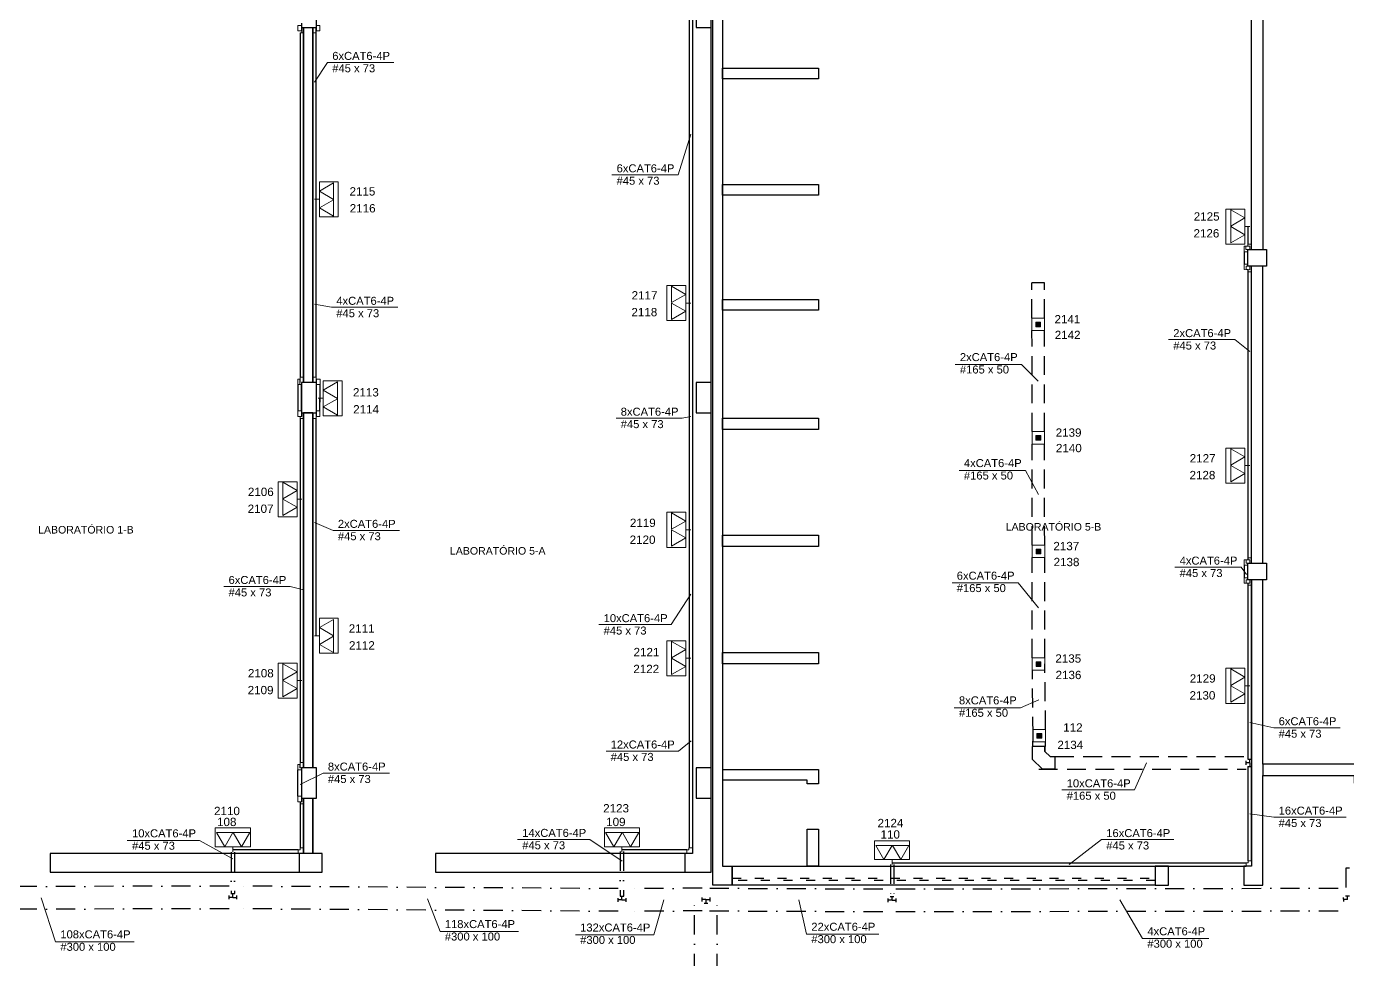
# Model space of a CAD drawing. Header units: millimetres. Extents: x 55 to 8505, y 218 to 3188.
# Drawn here: x 4171 to 5920, y 1268 to 2503 of the extents above; entities that cross this region are included whole.
import ezdxf

# ---------------------------------------------------------------- set-up
doc = ezdxf.new("R2010")
doc.units = ezdxf.units.MM
for name, pattern in [('ACAD_ISO03W100', [30, 12, -18]), ('DASHDOT', [25.4, 12.7, -6.35, 0, -6.35]), ('Dashed', [0.75, 0.5, -0.25])]:
    doc.linetypes.add(name, pattern=pattern)
doc.layers.add('ARQ', color=8, linetype='Continuous')
for name, color, linetype, lineweight in [('CE-Condutos', 6, 'Continuous', 30), ('CE-Textos fios', 7, 'Continuous', 20), ('CE-Textos pontos', 5, 'Continuous', 20), ('EL-Condutos', 4, 'Continuous', 30), ('M-Condutos', 6, 'Continuous', 30), ('M-Textos fios', 7, 'Continuous', 20), ('P-SIMBOL', 5, 'Continuous', 20)]:
    doc.layers.add(name, color=color, linetype=linetype, lineweight=lineweight)
doc.styles.add('Arial', font='Arial.ttf')

# ---------------------------------------------------------------- blocks, each defined once
blk = doc.blocks.new('A$C5A5A13F7')
at = {"layer": 'EL-Condutos', "linetype": 'Continuous'}
for p, q in [((4087.1, 1113.4), (4087.5, 1113.4)), ((4065.5, 652.6), (4065.9, 652.6)), ((4065.5, 648.1), (4065.9, 648.1)), ((4087.1, 655.4), (4087.1, 655.4)), ((4087.5, 652.6), (4087.1, 652.6)), ((4087.5, 648.1), (4087.1, 648.1)), ((4087.1, 607.9), (4087.5, 607.9)), ((4087.1, 603.4), (4087.5, 603.4))]:
    blk.add_line(p, q, dxfattribs=at)
at = {"layer": 'EL-Condutos', "color": 6, "linetype": 'Continuous'}
for points in [[(4062.8, 645.4), (4062.9, 610.7)], [(4067.5, 610.7), (4067.5, 645.4)], [(4087.5, 610.7), (4087.5, 645.4)], [(4092.1, 610.7), (4092.2, 645.4)], [(4062.9, 100.7), (4062.9, 135.4)], [(4067.5, 135.4), (4067.5, 100.7)]]:
    blk.add_lwpolyline(points, dxfattribs=at)
at = {"layer": 'P-SIMBOL'}
for points in [[(4067.5, 1113.3), (4067.5, 1118), (4067.5, 1120.7), (4062.9, 1120.7), (4062.9, 1113.3), (4067.9, 1113.3), (4067.9, 1118)], [(4087.5, 1113.3), (4087.5, 1118), (4087.5, 1120.7), (4092.1, 1120.7), (4092.1, 1113.3), (4087.1, 1113.3), (4087.1, 1118)], [(4065.9, 1110.7), (4070.5, 1110.7), (4070.5, 1118), (4067.5, 1118)], [(4067.9, 1113.3), (4067.9, 1110.7)], [(4087.1, 1110.7), (4082.5, 1110.7), (4082.5, 1118), (4087.5, 1118)], [(4087.1, 1113.3), (4087.1, 1110.7)], [(4067.5, 645.4), (4062.8, 645.4), (4062.8, 652.7), (4065.9, 652.7)], [(4065.9, 648), (4065.5, 648), (4065.5, 652.7)], [(4065.5, 648), (4065.5, 645.4)], [(4065.9, 648), (4065.9, 652.7), (4065.9, 655.4), (4070.5, 655.4), (4070.5, 648)], [(4087.1, 648), (4087.1, 652.7), (4087.1, 655.4), (4082.5, 655.4), (4082.5, 648), (4087.5, 648), (4087.5, 652.7)], [(4087.5, 645.4), (4092.2, 645.4), (4092.2, 652.7), (4087.1, 652.7)], [(4067.5, 603.3), (4067.5, 608), (4067.5, 610.7), (4062.9, 610.7), (4062.9, 603.3), (4067.9, 603.3), (4067.9, 608)], [(4065.9, 600.7), (4070.5, 600.7), (4070.5, 608), (4067.5, 608)], [(4065.9, 603.3), (4065.9, 600.7)], [(4087.1, 600.7), (4082.5, 600.7), (4082.5, 608), (4087.5, 608)], [(4087.5, 603.3), (4087.5, 608), (4087.5, 610.7), (4092.1, 610.7), (4092.1, 603.3), (4087.1, 603.3), (4087.1, 608)], [(4087.1, 603.3), (4087.1, 600.7)], [(4067.5, 135.4), (4062.8, 135.4), (4062.8, 142.7), (4065.9, 142.7)], [(4065.9, 138), (4065.9, 142.7), (4065.9, 145.4), (4070.5, 145.4), (4070.5, 138), (4065.5, 138), (4065.5, 142.7)], [(4067.5, 138), (4067.5, 135.4)], [(4067.5, 93.3), (4067.5, 98), (4067.5, 100.7), (4062.9, 100.7), (4062.9, 93.3), (4067.9, 93.3), (4067.9, 98)], [(4065.9, 90.7), (4070.5, 90.7), (4070.5, 98), (4067.5, 98)], [(4065.9, 93.3), (4065.9, 90.7)]]:
    blk.add_lwpolyline(points, dxfattribs=at)

msp = doc.modelspace()

# ---------------------------------------------------------------- hatches: boundary and pattern name
at = {"layer": 'P-SIMBOL', "linetype": 'Continuous'}
for points in [[(5507.055, 2105.808), (5507.055, 2111.908), (5513.455, 2111.908), (5513.455, 2105.808)], [(5507.205, 1955.668), (5507.205, 1961.768), (5513.605, 1961.768), (5513.605, 1955.668)], [(5507.355, 1805.428), (5507.355, 1811.528), (5513.755, 1811.528), (5513.755, 1805.428)], [(5507.505, 1656.328), (5507.505, 1662.428), (5513.905, 1662.428), (5513.905, 1656.328)], [(5508.605, 1561.498), (5508.605, 1567.598), (5515.005, 1567.598), (5515.005, 1561.498)]]:
    msp.add_hatch(color=256, dxfattribs=at).paths.add_polyline_path(points)

# ---------------------------------------------------------------- linework, layer by layer
at = {"layer": 'ARQ', "color": 8, "linetype": 'Continuous'}
for p, q in [((5077.555, 1383.828), (5077.555, 2616.828)), ((5052.555, 2591.828), (5052.555, 1408.828)), ((4538.055, 1481.828), (4538.055, 1408.828)), ((4550.055, 1408.828), (4550.055, 1481.828)), ((4562.555, 1408.828), (4202.555, 1408.828)), ((4202.555, 1408.828), (4202.555, 1383.828)), ((4562.555, 1383.828), (4562.555, 1408.828)), ((5052.555, 1408.828), (4712.555, 1408.828)), ((4712.555, 1408.828), (4712.555, 1383.828)), ((4202.555, 1383.828), (4562.555, 1383.828)), ((4712.555, 1383.828), (5077.555, 1383.828))]:
    msp.add_line(p, q, dxfattribs=at)
for points in [[(5105.055, 1366.828), (5079.555, 1366.828), (5079.555, 2616.828), (5092.555, 2616.828), (5092.555, 2587.828), (5092.555, 2587.828), (5092.555, 1391.828), (5105.055, 1391.828)], [(4550.055, 2031.828), (4538.055, 2031.828), (4538.055, 2501.828), (4550.055, 2501.828)], [(5092.555, 2447.828), (5219.555, 2447.828), (5219.555, 2433.828), (5092.555, 2433.828)], [(5092.555, 2293.828), (5219.555, 2293.828), (5219.555, 2279.828), (5092.555, 2279.828)], [(5787.555, 2207.828), (5812.555, 2207.828), (5812.555, 2185.828), (5787.555, 2185.828)], [(5092.555, 2141.828), (5219.555, 2141.828), (5219.555, 2127.828), (5092.555, 2127.828)], [(5092.555, 1984.828), (5219.555, 1984.828), (5219.555, 1969.828), (5092.555, 1969.828)], [(5092.555, 1829.828), (5219.555, 1829.828), (5219.555, 1814.828), (5092.555, 1814.828)], [(5787.555, 1792.828), (5812.555, 1792.828), (5812.555, 1770.828), (5787.555, 1770.828)], [(5092.555, 1674.828), (5219.555, 1674.828), (5219.555, 1659.828), (5092.555, 1659.828)], [(5204.555, 1440.828), (5219.555, 1440.828), (5219.555, 1391.828), (5204.555, 1391.828)], [(5682.555, 1391.828), (5665.055, 1391.828), (5665.055, 1366.828), (5682.555, 1366.828)]]:
    msp.add_lwpolyline(points, close=True, dxfattribs=at)
for points in [[(5792.555, 2616.828), (6518.555, 2616.828), (6518.555, 2587.828), (6503.555, 2587.828), (6503.555, 2587.828), (5807.555, 2587.828), (5807.555, 2207.828)], [(5792.555, 2207.828), (5792.555, 2587.828)], [(4535.055, 2501.828), (4555.055, 2501.828), (4555.055, 2541.828), (4535.055, 2541.828), (4535.055, 2540.706)], [(5057.555, 2501.828), (5077.555, 2501.828), (5077.555, 2541.828), (5057.555, 2541.828), (5057.555, 2501.828)], [(4535.055, 2507.454), (4535.055, 2501.828)], [(5792.555, 1792.828), (5792.555, 2185.828)], [(5807.555, 1792.828), (5807.555, 2185.828)], [(4535.055, 1991.828), (4555.055, 1991.828), (4555.055, 2031.828), (4535.055, 2031.828), (4535.055, 1991.828)], [(5057.555, 1991.828), (5077.555, 1991.828), (5077.555, 2031.828), (5057.555, 2031.828), (5057.555, 1991.828)], [(4550.055, 1521.828), (4550.055, 1991.828), (4538.055, 1991.828), (4538.055, 1521.828)], [(4535.055, 1481.828), (4555.055, 1481.828), (4555.055, 1521.828), (4535.055, 1521.828), (4535.055, 1481.828)], [(5057.555, 1481.828), (5077.555, 1481.828), (5077.555, 1521.828), (5057.555, 1521.828), (5057.555, 1481.828)], [(5092.555, 1519.828), (5219.555, 1519.828), (5219.555, 1500.828), (5204.555, 1500.828), (5204.555, 1505.828), (5092.555, 1505.828)]]:
    msp.add_lwpolyline(points, dxfattribs=at)
at = {"layer": 'ARQ', "color": 8}
for points in [[(4538.055, 2501.828), (4550.055, 2501.828), (4550.055, 2031.828), (4538.055, 2031.828)], [(5665.055, 1366.828), (5105.055, 1366.828), (5105.055, 1391.828), (5665.055, 1391.828)]]:
    msp.add_lwpolyline(points, close=True, dxfattribs=at)
for points in [[(4538.055, 1521.828), (4538.055, 1991.828), (4550.055, 1991.828), (4550.055, 1521.828)], [(5792.555, 1770.828), (5792.555, 1391.828), (5782.555, 1391.828), (5782.555, 1366.828), (5807.555, 1366.828), (5807.555, 1511.828), (5928.555, 1511.828), (5928.555, 1501.828), (5943.555, 1501.828), (5943.555, 1526.828), (5807.555, 1526.828), (5807.555, 1770.828)], [(5807.555, 1526.828), (5807.555, 1511.828)], [(4538.055, 1408.801), (4538.055, 1481.828)], [(4550.055, 1481.828), (4550.055, 1408.828)], [(4532.555, 1383.828), (4532.555, 1408.828)], [(5042.555, 1408.828), (5042.555, 1383.828)], [(5105.055, 1391.828), (5665.055, 1391.828)], [(5665.055, 1366.828), (5105.055, 1366.828)]]:
    msp.add_lwpolyline(points, dxfattribs=at)
at = {"layer": 'ARQ', "color": 8, "linetype": 'ACAD_ISO03W100'}
msp.add_lwpolyline([(5665.055, 1372.828), (5105.055, 1372.828), (5105.055, 1375.828), (5665.055, 1375.828)], close=True, dxfattribs=at)
at = {"layer": 'CE-Condutos', "linetype": 'Continuous'}
for p, q in [((5048.055, 2584.593), (5048.055, 2137.008)), ((5052.555, 2584.558), (5052.555, 2137.008)), ((4538.055, 2501.828), (4538.055, 2031.828)), ((4550.055, 2274.478), (4550.055, 2501.828)), ((4554.555, 2274.478), (4554.555, 2501.828)), ((4533.555, 2494.493), (4533.555, 2039.218)), ((4550.055, 2031.828), (4550.055, 2274.478)), ((4554.555, 2039.218), (4554.555, 2274.478)), ((5788.073, 2215.094), (5788.055, 2238.283)), ((5788.055, 2226.652), (5788.055, 2226.719)), ((5788.055, 2222.003), (5788.055, 2222.151)), ((5792.555, 2207.828), (5792.555, 2238.034)), ((5788.055, 2185.828), (5788.055, 2185.9)), ((5792.555, 2185.828), (5792.555, 2185.879)), ((5788.055, 1922.028), (5788.055, 2181.254)), ((5792.555, 1922.028), (5792.555, 2178.559)), ((5048.055, 2137.008), (5048.055, 1837.008)), ((5052.555, 2137.008), (5052.555, 1837.008)), ((4559.707, 2006.034), (4559.707, 2011.074)), ((4533.555, 1984.493), (4533.555, 1877.508)), ((4538.055, 1991.828), (4538.055, 1877.508)), ((4550.055, 1696.868), (4550.055, 1991.828)), ((4554.555, 1696.868), (4554.555, 1984.493)), ((5788.055, 1797.423), (5788.055, 1922.028)), ((5792.555, 1800.098), (5792.555, 1922.028)), ((4533.555, 1877.508), (4533.555, 1637.508)), ((4538.055, 1877.508), (4538.055, 1637.508)), ((5048.055, 1837.008), (5048.055, 1667.008)), ((5052.555, 1837.008), (5052.555, 1667.008)), ((5788.055, 1792.709), (5788.055, 1792.828)), ((5792.555, 1792.78), (5792.555, 1792.828)), ((5788.055, 1630.538), (5788.055, 1766.255)), ((5792.555, 1630.538), (5792.555, 1770.942)), ((5048.055, 1667.008), (5048.055, 1416.064)), ((5052.555, 1667.008), (5052.555, 1416.098)), ((4533.555, 1637.508), (4533.555, 1529.218)), ((4538.055, 1637.508), (4538.055, 1521.828)), ((5788.055, 1533.632), (5788.055, 1630.538)), ((5792.555, 1533.632), (5792.555, 1630.538)), ((5785.305, 1526.132), (5785.305, 1531.132)), ((5790.305, 1528.632), (5785.305, 1528.632)), ((5787.805, 1533.632), (5792.805, 1533.632)), ((5787.805, 1523.632), (5792.805, 1523.632)), ((5788.055, 1399.078), (5788.055, 1523.632)), ((5790.305, 1528.632), (5790.305, 1533.632)), ((5790.305, 1528.632), (5790.305, 1523.632)), ((5792.555, 1399.078), (5792.555, 1523.632)), ((4533.555, 1477.108), (4533.555, 1416.064)), ((4538.055, 1481.828), (4538.055, 1416.098)), ((4530.819, 1413.328), (4444.295, 1413.328)), ((4530.786, 1408.843), (4444.295, 1408.828)), ((5045.32, 1413.328), (4959.295, 1413.328)), ((5045.285, 1408.828), (4959.295, 1408.828)), ((5316.795, 1396.328), (5785.305, 1396.328)), ((5316.795, 1391.828), (5785.305, 1391.828))]:
    msp.add_line(p, q, dxfattribs=at)
at = {"layer": 'CE-Condutos'}
for p, q in [((5501.955, 2155.583), (5501.955, 2163.783)), ((5518.455, 2163.783), (5501.955, 2163.783)), ((5518.455, 2155.583), (5518.455, 2163.783)), ((5502.755, 1533.173), (5502.755, 1550.143)), ((5519.155, 1550.143), (5502.755, 1550.143)), ((5519.105, 1543.673), (5519.155, 1550.143)), ((5519.105, 1543.673), (5525.905, 1536.885)), ((5502.755, 1533.173), (5515.405, 1520.516)), ((5525.905, 1536.885), (5532.355, 1536.921)), ((5532.355, 1536.921), (5532.355, 1520.516)), ((5515.405, 1520.516), (5532.355, 1520.516))]:
    msp.add_line(p, q, dxfattribs=at)
at = {"layer": 'CE-Condutos', "linetype": 'Dashed', "ltscale": 50}
for p, q in [((5532.355, 1536.864), (5785.305, 1536.882)), ((5510.855, 1520.362), (5785.305, 1520.382))]:
    msp.add_line(p, q, dxfattribs=at)
at = {"layer": 'CE-Textos fios'}
for p, q in [((4552.305, 2429.528), (4569.64, 2455.543)), ((4569.64, 2455.543), (4657.295, 2455.543)), ((4569.64, 2455.543), (4657.295, 2455.543)), ((5050.305, 2360.793), (5033.66, 2306.738)), ((5033.66, 2306.738), (4946.005, 2306.738)), ((5033.66, 2306.738), (4946.005, 2306.738)), ((4552.305, 2135.673), (4575.04, 2131.438)), ((4575.04, 2131.438), (4662.695, 2131.438)), ((4575.04, 2131.438), (4662.695, 2131.438)), ((5770.405, 2088.678), (5682.755, 2088.678)), ((5770.405, 2088.678), (5682.755, 2088.678)), ((5790.305, 2073.008), (5770.405, 2088.678)), ((5039.115, 1984.678), (4951.46, 1984.678)), ((5039.115, 1984.678), (4951.46, 1984.678)), ((5050.305, 1987.008), (5039.115, 1984.678)), ((4552.305, 1846.868), (4577.11, 1836.31)), ((4577.11, 1836.31), (4664.77, 1836.31)), ((4577.11, 1836.31), (4664.77, 1836.31)), ((5778.817, 1787.611), (5691.167, 1787.611)), ((5778.817, 1787.611), (5691.167, 1787.611)), ((5785.717, 1777.811), (5778.817, 1787.611)), ((4520.04, 1761.973), (4432.385, 1761.973)), ((4520.04, 1761.973), (4432.385, 1761.973)), ((4537.805, 1757.508), (4520.04, 1761.973)), ((5050.305, 1752.008), (5024.625, 1711.502)), ((5024.625, 1711.502), (4928.87, 1711.502)), ((5024.625, 1711.502), (4928.87, 1711.502)), ((5790.305, 1582.085), (5822.205, 1575.024)), ((5822.205, 1575.024), (5909.855, 1575.024)), ((5822.205, 1575.024), (5909.855, 1575.024)), ((5051.05, 1557.845), (5033.97, 1544.3)), ((5033.97, 1544.3), (4938.215, 1544.3)), ((5033.97, 1544.3), (4938.215, 1544.3)), ((5653.455, 1528.622), (5637.455, 1492.898)), ((4533.319, 1500.116), (4563.85, 1515.067)), ((4563.85, 1515.067), (4651.505, 1515.067)), ((4563.85, 1515.067), (4651.505, 1515.067)), ((5637.455, 1492.898), (5541.705, 1492.898)), ((5637.455, 1492.898), (5541.705, 1492.898)), ((5790.305, 1461.355), (5822.205, 1456.794)), ((5822.205, 1456.794), (5917.955, 1456.794)), ((5822.205, 1456.794), (5917.955, 1456.794)), ((4916.89, 1427.342), (4821.135, 1427.342)), ((4916.89, 1427.342), (4821.135, 1427.342)), ((4959.565, 1398.311), (4916.89, 1427.342)), ((5551.055, 1394.078), (5594.055, 1427.048)), ((5594.055, 1427.048), (5689.805, 1427.048)), ((5594.055, 1427.048), (5689.805, 1427.048))]:
    msp.add_line(p, q, dxfattribs=at)
at = {"layer": 'CE-Textos pontos'}
for p, q in [((4530.82, 1413.447), (4530.785, 1408.745)), ((4538.105, 1408.709), (4530.785, 1408.745)), ((4533.505, 1413.447), (4530.82, 1413.447)), ((4533.505, 1416.063), (4538.14, 1416.099)), ((4533.505, 1413.447), (4533.505, 1416.063)), ((4538.105, 1408.709), (4538.14, 1416.099)), ((5045.32, 1413.447), (5045.285, 1408.745)), ((5052.605, 1408.709), (5045.285, 1408.745)), ((5048.005, 1413.447), (5045.32, 1413.447)), ((5048.005, 1416.063), (5052.64, 1416.099)), ((5048.005, 1413.447), (5048.005, 1416.063)), ((5052.605, 1408.709), (5052.64, 1416.099)), ((5787.99, 1399.063), (5792.625, 1399.099)), ((5787.99, 1396.447), (5787.99, 1399.063)), ((5792.59, 1391.709), (5792.625, 1399.099)), ((5785.305, 1396.447), (5785.27, 1391.745)), ((5792.59, 1391.709), (5785.27, 1391.745)), ((5787.99, 1396.447), (5785.305, 1396.447))]:
    msp.add_line(p, q, dxfattribs=at)
at = {"layer": 'EL-Condutos', "color": 6, "linetype": 'Continuous'}
for p, q in [((5783.055, 2188.598), (5783.055, 2205.058)), ((5787.555, 2188.563), (5787.555, 2205.093)), ((5783.055, 1773.598), (5783.055, 1790.059)), ((5787.555, 1773.564), (5787.555, 1790.093))]:
    msp.add_line(p, q, dxfattribs=at)
at = {"layer": 'M-Condutos', "linetype": 'Dashed', "ltscale": 50}
for p, q in [((5501.955, 2117.108), (5501.955, 2155.573)), ((5518.455, 2117.108), (5518.455, 2155.588)), ((5502.105, 1966.968), (5502.005, 2100.608)), ((5518.605, 1966.968), (5518.505, 2100.608)), ((5502.305, 1816.728), (5502.155, 1950.468)), ((5518.805, 1816.728), (5518.655, 1950.468)), ((5502.455, 1667.628), (5502.305, 1800.228)), ((5518.955, 1667.628), (5518.805, 1800.228)), ((5503.555, 1564.481), (5502.555, 1651.128)), ((5519.955, 1572.798), (5518.955, 1659.443)), ((5503.155, 1550.143), (5503.555, 1564.664)), ((5519.455, 1543.303), (5519.805, 1556.298))]:
    msp.add_line(p, q, dxfattribs=at)
at = {"layer": 'M-Condutos', "linetype": 'DASHDOT', "ltscale": 2}
for p, q in [((4442.045, 1410.307), (4442.045, 1355.573)), ((4446.545, 1410.307), (4446.545, 1355.573)), ((4957.045, 1411.231), (4957.045, 1352.167)), ((4961.545, 1411.231), (4961.545, 1352.167)), ((5314.545, 1394.078), (5314.545, 1351.773)), ((5319.045, 1394.078), (5319.045, 1351.773)), ((5917.555, 1389.093), (5917.305, 1352.777)), ((4439.265, 1365.563), (3941.765, 1364.609)), ((4954.395, 1362.2), (4449.395, 1365.539)), ((5065.385, 1362.736), (4964.215, 1362.194)), ((5075.525, 1362.742), (5311.855, 1361.793)), ((5321.77, 1361.782), (5914.505, 1362.754)), ((4439.325, 1335.563), (3941.825, 1334.609)), ((4954.195, 1332.201), (4449.195, 1335.54)), ((5065.545, 1332.736), (4964.375, 1332.194)), ((5055.465, 1148.777), (5055.465, 1342.763)), ((5075.405, 1332.743), (5311.735, 1331.794)), ((5085.465, 1148.777), (5085.465, 1342.763)), ((5321.82, 1331.782), (5914.555, 1332.754))]:
    msp.add_line(p, q, dxfattribs=at)
at = {"layer": 'M-Condutos', "linetype": 'Continuous'}
for p, q in [((5922.305, 1389.062), (5917.305, 1389.095)), ((4439.3, 1348.063), (4439.29, 1353.063)), ((4444.295, 1350.573), (4439.295, 1350.563)), ((4441.795, 1355.573), (4446.795, 1355.573)), ((4444.295, 1350.573), (4444.295, 1355.573)), ((4444.295, 1350.573), (4449.295, 1350.54)), ((4449.31, 1353.04), (4449.28, 1348.04)), ((4954.28, 1344.7), (4954.31, 1349.7)), ((4959.295, 1347.167), (4954.295, 1347.2)), ((4956.795, 1352.167), (4961.795, 1352.167)), ((4959.295, 1347.167), (4959.295, 1352.167)), ((4959.295, 1347.167), (4964.295, 1347.194)), ((4964.28, 1349.694), (4964.31, 1344.694)), ((5065.48, 1345.236), (5065.45, 1350.236)), ((5070.465, 1347.763), (5065.465, 1347.736)), ((5070.465, 1347.763), (5070.465, 1342.763)), ((5070.465, 1347.763), (5075.465, 1347.743)), ((5075.475, 1350.243), (5075.455, 1345.243)), ((5311.785, 1344.293), (5311.805, 1349.293)), ((5316.795, 1346.773), (5311.795, 1346.793)), ((5314.295, 1351.773), (5319.295, 1351.773)), ((5316.795, 1346.773), (5316.795, 1351.773)), ((5316.795, 1346.773), (5321.795, 1346.782)), ((5321.79, 1349.282), (5321.8, 1344.282)), ((5914.555, 1345.254), (5914.505, 1350.254)), ((5919.555, 1347.763), (5914.555, 1347.754)), ((5917.055, 1352.779), (5922.055, 1352.746)), ((5919.555, 1347.763), (5919.555, 1352.762)), ((5067.965, 1342.763), (5072.965, 1342.763))]:
    msp.add_line(p, q, dxfattribs=at)
at = {"layer": 'M-Textos fios'}
for p, q in [((5488.005, 2055.908), (5400.365, 2055.908)), ((5488.005, 2055.908), (5400.365, 2055.908)), ((5510.305, 2033.788), (5488.005, 2055.908)), ((5493.305, 1915.618), (5405.655, 1915.618)), ((5493.305, 1915.618), (5405.655, 1915.618)), ((5510.455, 1883.598), (5493.305, 1915.618)), ((5483.855, 1766.635), (5396.2, 1766.635)), ((5483.855, 1766.635), (5396.2, 1766.635)), ((5510.605, 1733.928), (5483.855, 1766.635)), ((5511.255, 1611.963), (5486.755, 1601.647)), ((5486.755, 1601.647), (5399.11, 1601.647)), ((5486.755, 1601.647), (5399.11, 1601.647)), ((4400.391, 1425.676), (4304.636, 1425.676)), ((4400.391, 1425.676), (4304.636, 1425.676)), ((4444.295, 1401.404), (4400.391, 1425.676)), ((4190.545, 1350.086), (4209.825, 1291.973)), ((4701.795, 1348.87), (4718.65, 1305.568)), ((5014.88, 1347.465), (5001.63, 1301.051)), ((5193.63, 1347.268), (5203.725, 1302.042)), ((5618.155, 1347.268), (5648.455, 1296.033)), ((4718.65, 1305.568), (4822.505, 1305.568)), ((4718.65, 1305.568), (4822.505, 1305.568)), ((5001.63, 1301.051), (4897.775, 1301.051)), ((5001.63, 1301.051), (4897.775, 1301.051)), ((5203.725, 1302.042), (5299.485, 1302.042)), ((5203.725, 1302.042), (5299.485, 1302.042)), ((5648.455, 1296.033), (5736.155, 1296.033)), ((5648.455, 1296.033), (5736.155, 1296.033)), ((4209.825, 1291.973), (4313.68, 1291.973)), ((4209.825, 1291.973), (4313.68, 1291.973))]:
    msp.add_line(p, q, dxfattribs=at)
at = {"layer": 'P-SIMBOL', "color": 1}
for p, q in [((4558.855, 2285.178), (4558.855, 2297.678)), ((4571.355, 2297.678), (4558.855, 2297.678)), ((4558.855, 2285.178), (4577.605, 2296.028)), ((4571.355, 2297.678), (4583.855, 2297.678)), ((4577.605, 2296.028), (4577.605, 2274.328)), ((4583.855, 2285.178), (4583.855, 2297.678)), ((4558.855, 2274.478), (4552.305, 2274.478)), ((4558.855, 2285.178), (4558.855, 2251.278)), ((4577.605, 2274.328), (4558.855, 2285.178)), ((4558.855, 2262.978), (4577.605, 2273.828)), ((4577.605, 2273.828), (4577.605, 2252.128)), ((4583.855, 2285.178), (4583.855, 2251.278)), ((4577.605, 2252.128), (4558.855, 2262.978)), ((5758.755, 2227.583), (5758.755, 2261.483)), ((5771.255, 2261.483), (5758.755, 2261.483)), ((5765.005, 2260.633), (5783.755, 2249.783)), ((5765.005, 2238.933), (5765.005, 2260.633)), ((5771.255, 2261.483), (5783.755, 2261.483)), ((5783.755, 2227.583), (5783.755, 2261.483)), ((4571.355, 2251.278), (4558.855, 2251.278)), ((4571.355, 2251.278), (4583.855, 2251.278)), ((5783.755, 2249.783), (5765.005, 2238.933)), ((5765.005, 2238.433), (5783.755, 2227.583)), ((5765.005, 2216.733), (5765.005, 2238.433)), ((5783.755, 2238.283), (5790.305, 2238.283)), ((5758.755, 2227.583), (5758.755, 2215.083)), ((5783.755, 2227.583), (5765.005, 2216.733)), ((5783.755, 2227.583), (5783.755, 2215.083)), ((5771.255, 2215.083), (5758.755, 2215.083)), ((5771.255, 2215.083), (5783.755, 2215.083)), ((5018.755, 2126.308), (5018.755, 2160.208)), ((5031.255, 2160.208), (5018.755, 2160.208)), ((5025.005, 2159.358), (5043.755, 2148.508)), ((5025.005, 2137.658), (5025.005, 2159.358)), ((5031.255, 2160.208), (5043.755, 2160.208)), ((5043.755, 2126.308), (5043.755, 2160.208)), ((5043.755, 2148.508), (5025.005, 2137.658)), ((5025.005, 2137.158), (5043.755, 2126.308)), ((5025.005, 2115.458), (5025.005, 2137.158)), ((5043.755, 2137.008), (5050.305, 2137.008)), ((5018.755, 2126.308), (5018.755, 2113.808)), ((5043.755, 2126.308), (5025.005, 2115.458)), ((5043.755, 2126.308), (5043.755, 2113.808)), ((5031.255, 2113.808), (5018.755, 2113.808)), ((5031.255, 2113.808), (5043.755, 2113.808)), ((4564.007, 2021.774), (4564.007, 2034.274)), ((4576.507, 2034.274), (4564.007, 2034.274)), ((4564.007, 2021.774), (4582.757, 2032.624)), ((4576.507, 2034.274), (4589.007, 2034.274)), ((4582.757, 2032.624), (4582.757, 2010.924)), ((4589.007, 2021.774), (4589.007, 2034.274)), ((4564.007, 2011.074), (4557.457, 2011.074)), ((4564.007, 2021.774), (4564.007, 1987.874)), ((4582.757, 2010.924), (4564.007, 2021.774)), ((4589.007, 2021.774), (4589.007, 1987.874)), ((4564.007, 1999.574), (4582.757, 2010.424)), ((4582.757, 1988.724), (4564.007, 1999.574)), ((4582.757, 2010.424), (4582.757, 1988.724)), ((4576.507, 1987.874), (4564.007, 1987.874)), ((4576.507, 1987.874), (4589.007, 1987.874)), ((5758.755, 1911.328), (5758.755, 1945.228)), ((5771.255, 1945.228), (5758.755, 1945.228)), ((5765.005, 1944.378), (5783.755, 1933.528)), ((5765.005, 1922.678), (5765.005, 1944.378)), ((5771.255, 1945.228), (5783.755, 1945.228)), ((5783.755, 1911.328), (5783.755, 1945.228)), ((5783.755, 1933.528), (5765.005, 1922.678)), ((5758.755, 1911.328), (5758.755, 1898.828)), ((5765.005, 1922.178), (5783.755, 1911.328)), ((5765.005, 1900.478), (5765.005, 1922.178)), ((5783.755, 1911.328), (5765.005, 1900.478)), ((5783.755, 1922.028), (5790.305, 1922.028)), ((5783.755, 1911.328), (5783.755, 1898.828)), ((4504.255, 1866.808), (4504.255, 1900.708)), ((4516.755, 1900.708), (4504.255, 1900.708)), ((4510.505, 1899.858), (4529.255, 1889.008)), ((4510.505, 1878.158), (4510.505, 1899.858)), ((4529.255, 1889.008), (4510.505, 1878.158)), ((4516.755, 1900.708), (4529.255, 1900.708)), ((4529.255, 1866.808), (4529.255, 1900.708)), ((5771.255, 1898.828), (5758.755, 1898.828)), ((5771.255, 1898.828), (5783.755, 1898.828)), ((4510.505, 1877.658), (4529.255, 1866.808)), ((4510.505, 1855.958), (4510.505, 1877.658)), ((4529.255, 1877.508), (4535.805, 1877.508)), ((4504.255, 1866.808), (4504.255, 1854.308)), ((4516.755, 1854.308), (4504.255, 1854.308)), ((4529.255, 1866.808), (4510.505, 1855.958)), ((4516.755, 1854.308), (4529.255, 1854.308)), ((4529.255, 1866.808), (4529.255, 1854.308)), ((5018.755, 1826.308), (5018.755, 1860.208)), ((5031.255, 1860.208), (5018.755, 1860.208)), ((5025.005, 1859.358), (5043.755, 1848.508)), ((5025.005, 1837.658), (5025.005, 1859.358)), ((5031.255, 1860.208), (5043.755, 1860.208)), ((5043.755, 1826.308), (5043.755, 1860.208)), ((5043.755, 1848.508), (5025.005, 1837.658)), ((5025.005, 1837.158), (5043.755, 1826.308)), ((5025.005, 1815.458), (5025.005, 1837.158)), ((5043.755, 1837.008), (5050.305, 1837.008)), ((5018.755, 1826.308), (5018.755, 1813.808)), ((5043.755, 1826.308), (5025.005, 1815.458)), ((5043.755, 1826.308), (5043.755, 1813.808)), ((5031.255, 1813.808), (5018.755, 1813.808)), ((5031.255, 1813.808), (5043.755, 1813.808)), ((4558.855, 1707.568), (4558.855, 1720.068)), ((4571.355, 1720.068), (4558.855, 1720.068)), ((4558.855, 1707.568), (4577.605, 1718.418)), ((4571.355, 1720.068), (4583.855, 1720.068)), ((4577.605, 1718.418), (4577.605, 1696.718)), ((4583.855, 1707.568), (4583.855, 1720.068)), ((4558.855, 1696.868), (4552.305, 1696.868)), ((4558.855, 1707.568), (4558.855, 1673.668)), ((4577.605, 1696.718), (4558.855, 1707.568)), ((4558.855, 1685.368), (4577.605, 1696.218)), ((4577.605, 1696.218), (4577.605, 1674.518)), ((4583.855, 1707.568), (4583.855, 1673.668)), ((4577.605, 1674.518), (4558.855, 1685.368)), ((5018.755, 1656.308), (5018.755, 1690.208)), ((5031.255, 1690.208), (5018.755, 1690.208)), ((5025.005, 1689.358), (5043.755, 1678.508)), ((5025.005, 1667.658), (5025.005, 1689.358)), ((5031.255, 1690.208), (5043.755, 1690.208)), ((5043.755, 1656.308), (5043.755, 1690.208)), ((4571.355, 1673.668), (4558.855, 1673.668)), ((4571.355, 1673.668), (4583.855, 1673.668)), ((5043.755, 1678.508), (5025.005, 1667.658)), ((5025.005, 1667.158), (5043.755, 1656.308)), ((5025.005, 1645.458), (5025.005, 1667.158)), ((5043.755, 1667.008), (5050.305, 1667.008)), ((4504.255, 1626.808), (4504.255, 1660.708)), ((4516.755, 1660.708), (4504.255, 1660.708)), ((4510.505, 1659.858), (4529.255, 1649.008)), ((4510.505, 1638.158), (4510.505, 1659.858)), ((4529.255, 1649.008), (4510.505, 1638.158)), ((4516.755, 1660.708), (4529.255, 1660.708)), ((4529.255, 1626.808), (4529.255, 1660.708)), ((5018.755, 1656.308), (5018.755, 1643.808)), ((5031.255, 1643.808), (5018.755, 1643.808)), ((5043.755, 1656.308), (5025.005, 1645.458)), ((5031.255, 1643.808), (5043.755, 1643.808)), ((5043.755, 1656.308), (5043.755, 1643.808)), ((5758.755, 1619.838), (5758.755, 1653.738)), ((5771.255, 1653.738), (5758.755, 1653.738)), ((5765.005, 1652.888), (5783.755, 1642.038)), ((5765.005, 1631.188), (5765.005, 1652.888)), ((5771.255, 1653.738), (5783.755, 1653.738)), ((5783.755, 1619.838), (5783.755, 1653.738)), ((4504.255, 1626.808), (4504.255, 1614.308)), ((4510.505, 1637.658), (4529.255, 1626.808)), ((4510.505, 1615.958), (4510.505, 1637.658)), ((4529.255, 1626.808), (4510.505, 1615.958)), ((4529.255, 1637.508), (4535.805, 1637.508)), ((4529.255, 1626.808), (4529.255, 1614.308)), ((5783.755, 1642.038), (5765.005, 1631.188)), ((5765.005, 1630.688), (5783.755, 1619.838)), ((5765.005, 1608.988), (5765.005, 1630.688)), ((5783.755, 1630.538), (5790.305, 1630.538)), ((4516.755, 1614.308), (4504.255, 1614.308)), ((4516.755, 1614.308), (4529.255, 1614.308)), ((5758.755, 1619.838), (5758.755, 1607.338)), ((5783.755, 1619.838), (5765.005, 1608.988)), ((5783.755, 1619.838), (5783.755, 1607.338)), ((5771.255, 1607.338), (5758.755, 1607.338)), ((5771.255, 1607.338), (5783.755, 1607.338)), ((4433.595, 1442.628), (4421.095, 1442.628)), ((4421.095, 1430.128), (4421.095, 1442.628)), ((4433.595, 1417.628), (4422.745, 1436.378)), ((4422.745, 1436.378), (4444.445, 1436.378)), ((4433.595, 1442.628), (4467.495, 1442.628)), ((4444.445, 1436.378), (4433.595, 1417.628)), ((4455.795, 1417.628), (4444.945, 1436.378)), ((4444.945, 1436.378), (4466.645, 1436.378)), ((4466.645, 1436.378), (4455.795, 1417.628)), ((4467.495, 1430.128), (4467.495, 1442.628)), ((4948.595, 1442.628), (4936.095, 1442.628)), ((4936.095, 1430.128), (4936.095, 1442.628)), ((4948.595, 1417.628), (4937.745, 1436.378)), ((4937.745, 1436.378), (4959.445, 1436.378)), ((4948.595, 1442.628), (4982.495, 1442.628)), ((4959.445, 1436.378), (4948.595, 1417.628)), ((4970.795, 1417.628), (4959.945, 1436.378)), ((4959.945, 1436.378), (4981.645, 1436.378)), ((4981.645, 1436.378), (4970.795, 1417.628)), ((4982.495, 1430.128), (4982.495, 1442.628)), ((4421.095, 1430.128), (4421.095, 1417.628)), ((4433.595, 1417.628), (4421.095, 1417.628)), ((4433.595, 1417.628), (4467.495, 1417.628)), ((4444.295, 1417.628), (4444.295, 1411.078)), ((4467.495, 1430.128), (4467.495, 1417.628)), ((4936.095, 1430.128), (4936.095, 1417.628)), ((4948.595, 1417.628), (4936.095, 1417.628)), ((4948.595, 1417.628), (4982.495, 1417.628)), ((4959.295, 1417.628), (4959.295, 1411.078)), ((4982.495, 1430.128), (4982.495, 1417.628)), ((5306.095, 1425.628), (5293.595, 1425.628)), ((5293.595, 1413.128), (5293.595, 1425.628)), ((5306.095, 1400.628), (5295.245, 1419.378)), ((5295.245, 1419.378), (5316.945, 1419.378)), ((5306.095, 1425.628), (5339.995, 1425.628)), ((5316.945, 1419.378), (5306.095, 1400.628)), ((5328.295, 1400.628), (5317.445, 1419.378)), ((5317.445, 1419.378), (5339.145, 1419.378)), ((5339.145, 1419.378), (5328.295, 1400.628)), ((5339.995, 1413.128), (5339.995, 1425.628)), ((5293.595, 1413.128), (5293.595, 1400.628)), ((5306.095, 1400.628), (5293.595, 1400.628)), ((5306.095, 1400.628), (5339.995, 1400.628)), ((5316.795, 1400.628), (5316.795, 1394.078)), ((5339.995, 1413.128), (5339.995, 1400.628))]:
    msp.add_line(p, q, dxfattribs=at)
at = {"layer": 'P-SIMBOL'}
for p, q in [((5783.005, 2212.448), (5782.955, 2205.058)), ((5787.605, 2205.093), (5782.955, 2205.058)), ((5783.005, 2212.448), (5790.305, 2212.413)), ((5787.805, 2212.403), (5785.155, 2212.373)), ((5785.155, 2212.373), (5785.205, 2207.743)), ((5792.555, 2207.853), (5785.205, 2207.743)), ((5787.605, 2207.708), (5787.605, 2205.093)), ((5787.605, 2207.708), (5790.305, 2207.708)), ((5787.755, 2215.088), (5792.455, 2215.168)), ((5787.805, 2212.403), (5787.755, 2215.088)), ((5790.305, 2207.708), (5790.305, 2212.413)), ((5792.555, 2207.853), (5792.455, 2215.168)), ((5782.955, 2181.278), (5782.955, 2188.598)), ((5787.655, 2188.563), (5782.955, 2188.598)), ((5792.655, 2185.878), (5785.305, 2185.913)), ((5785.305, 2181.278), (5785.305, 2185.913)), ((5787.655, 2185.878), (5787.655, 2188.563)), ((5787.655, 2185.878), (5790.305, 2185.878)), ((5790.305, 2185.878), (5790.305, 2181.243)), ((5792.655, 2185.878), (5792.655, 2178.558)), ((5782.955, 2181.278), (5790.305, 2181.243)), ((5787.955, 2181.278), (5785.305, 2181.278)), ((5787.955, 2181.278), (5787.955, 2178.593)), ((5787.955, 2178.593), (5792.655, 2178.558)), ((5502.005, 2100.608), (5502.005, 2117.108)), ((5502.005, 2117.108), (5518.505, 2117.108)), ((5518.505, 2117.108), (5518.505, 2100.608)), ((5518.505, 2100.608), (5502.005, 2100.608)), ((5502.155, 1950.468), (5502.155, 1966.968)), ((5502.155, 1966.968), (5518.655, 1966.968)), ((5518.655, 1966.968), (5518.655, 1950.468)), ((5518.655, 1950.468), (5502.155, 1950.468)), ((5502.305, 1800.228), (5502.305, 1816.728)), ((5502.305, 1816.728), (5518.805, 1816.728)), ((5518.805, 1816.728), (5518.805, 1800.228)), ((5518.805, 1800.228), (5502.305, 1800.228)), ((5783.005, 1797.447), (5782.955, 1790.058)), ((5787.605, 1790.093), (5782.955, 1790.058)), ((5783.005, 1797.447), (5790.305, 1797.412)), ((5787.955, 1797.376), (5785.305, 1797.376)), ((5785.305, 1797.376), (5785.305, 1792.745)), ((5792.655, 1792.78), (5785.305, 1792.745)), ((5787.605, 1792.709), (5787.605, 1790.093)), ((5787.605, 1792.709), (5790.305, 1792.709)), ((5787.955, 1800.063), (5792.655, 1800.099)), ((5787.955, 1797.376), (5787.955, 1800.063)), ((5790.305, 1792.709), (5790.305, 1797.412)), ((5792.655, 1792.78), (5792.655, 1800.099)), ((5782.955, 1766.28), (5782.955, 1773.599)), ((5787.655, 1773.563), (5782.955, 1773.599)), ((5782.955, 1766.28), (5790.305, 1766.245)), ((5792.605, 1770.942), (5785.305, 1770.922)), ((5785.305, 1766.219), (5785.305, 1770.922)), ((5788.005, 1766.214), (5785.305, 1766.219)), ((5787.655, 1770.876), (5787.655, 1773.563)), ((5787.655, 1770.876), (5790.305, 1770.876)), ((5788.005, 1766.214), (5788.005, 1763.598)), ((5790.305, 1770.876), (5790.305, 1766.245)), ((5792.605, 1770.942), (5792.605, 1763.553)), ((5788.005, 1763.598), (5792.605, 1763.553)), ((5502.455, 1651.128), (5502.455, 1667.628)), ((5502.455, 1667.628), (5518.955, 1667.628)), ((5518.955, 1667.628), (5518.955, 1651.128)), ((5518.955, 1651.128), (5502.455, 1651.128)), ((5503.555, 1556.298), (5503.555, 1572.798)), ((5503.555, 1572.798), (5520.055, 1572.798)), ((5520.055, 1556.298), (5503.555, 1556.298)), ((5520.055, 1572.798), (5520.055, 1556.298))]:
    msp.add_line(p, q, dxfattribs=at)
for points in [[(5507.055, 2105.808), (5507.055, 2111.908), (5513.455, 2111.908), (5513.455, 2105.808), (5507.055, 2105.808)], [(5507.205, 1955.668), (5507.205, 1961.768), (5513.605, 1961.768), (5513.605, 1955.668), (5507.205, 1955.668)], [(5507.355, 1805.428), (5507.355, 1811.528), (5513.755, 1811.528), (5513.755, 1805.428), (5507.355, 1805.428)], [(5507.505, 1656.328), (5507.505, 1662.428), (5513.905, 1662.428), (5513.905, 1656.328), (5507.505, 1656.328)], [(5508.605, 1561.498), (5508.605, 1567.598), (5515.005, 1567.598), (5515.005, 1561.498), (5508.605, 1561.498)]]:
    msp.add_lwpolyline(points, close=True, dxfattribs=at)

# ---------------------------------------------------------------- block references
msp.add_blockref('A$C5A5A13F7', (467.555, 1383.828))

# ---------------------------------------------------------------- texts
at = {"layer": 'ARQ', "color": 8, "char_height": 10, "attachment_point": 2, "style": 'Arial'}
for s, insert, width in [('LABORATÓRIO 1-B ', (4249.85, 1842.117), 126.53479), ('LABORATÓRIO 5-B ', (5530.449, 1845.987), 126.53479), ('LABORATÓRIO 5-A ', (4794.924, 1814.181), 126.55525)]:
    msp.add_mtext(s, dxfattribs=dict(at, insert=insert, width=width))
at = {"layer": 'CE-Textos fios', "char_height": 10.59, "attachment_point": 7, "line_spacing_factor": 0.798, "style": 'Arial'}
for s, insert, width in [('6xCAT6-4P', (4575.905, 2458.723), 114.372), ('#45 x 73', (4575.905, 2442.323), 101.664), ('6xCAT6-4P', (4952.255, 2309.923), 114.372), ('#45 x 73', (4952.255, 2293.523), 101.664), ('4xCAT6-4P', (4581.305, 2134.623), 114.372), ('#45 x 73', (4581.305, 2118.223), 101.664), ('2xCAT6-4P', (5689.005, 2091.873), 114.372), ('#45 x 73', (5689.005, 2075.423), 101.664), ('8xCAT6-4P', (4957.705, 1987.873), 114.372), ('#45 x 73', (4957.705, 1971.423), 101.664), ('2xCAT6-4P', (4583.355, 1839.473), 114.372), ('#45 x 73', (4583.355, 1823.073), 101.664), ('4xCAT6-4P', (5697.417, 1790.801), 114.372), ('#45 x 73', (5697.417, 1774.351), 101.664), ('6xCAT6-4P', (4438.655, 1765.173), 114.372), ('#45 x 73', (4438.655, 1748.723), 101.664), ('10xCAT6-4P', (4935.105, 1714.673), 127.08), ('#45 x 73', (4935.105, 1698.273), 101.664), ('6xCAT6-4P', (5828.455, 1578.223), 114.372), ('12xCAT6-4P', (4944.44, 1547.457), 127.08), ('#45 x 73', (5828.455, 1561.773), 101.664), ('#45 x 73', (4944.44, 1531.057), 101.664), ('8xCAT6-4P', (4570.105, 1518.223), 114.372), ('#45 x 73', (4570.105, 1501.823), 101.664), ('10xCAT6-4P', (5547.955, 1496.073), 127.08), ('#165 x 50', (5547.955, 1479.673), 114.372), ('16xCAT6-4P', (5828.455, 1459.973), 127.08), ('#45 x 73', (5828.455, 1443.573), 101.664), ('14xCAT6-4P', (4827.36, 1430.499), 127.08), ('16xCAT6-4P', (5600.305, 1430.223), 127.08), ('#45 x 73', (4827.36, 1414.099), 101.664), ('#45 x 73', (5600.305, 1413.823), 101.664)]:
    msp.add_mtext(s, dxfattribs=dict(at, insert=insert, width=width))
at = {"layer": 'CE-Textos pontos', "char_height": 11, "attachment_point": 8, "line_spacing_factor": 0.798, "style": 'Arial'}
for s, insert, width in [('2115', (4615.855, 2279.203), 84.72), ('2116', (4616.155, 2256.853), 84.72), ('2125', (5733.168, 2246.061), 84.72), ('2126', (5732.868, 2223.711), 84.72), ('2117', (4989.205, 2141.803), 84.72), ('2118', (4988.955, 2119.453), 84.72), ('2141', (5548.905, 2110.203), 84.72), ('2142', (5549.205, 2089.453), 84.72), ('2113', (4620.407, 2013.359), 84.72), ('2114', (4620.707, 1991.009), 84.72), ('2139', (5550.455, 1960.053), 84.72), ('2140', (5550.755, 1939.503), 84.72), ('2127', (5727.905, 1926.153), 84.72), ('2128', (5727.605, 1903.803), 84.72), ('2106', (4481.355, 1881.603), 84.72), ('2107', (4481.055, 1859.253), 84.72), ('2119', (4986.905, 1840.603), 84.72), ('2120', (4986.605, 1818.253), 84.72), ('2137', (5547.405, 1809.853), 84.72), ('2138', (5547.705, 1788.753), 84.72), ('2111', (4614.805, 1700.953), 84.72), ('2112', (4615.105, 1678.603), 84.72), ('2121', (4991.755, 1669.753), 84.72), ('2135', (5550.005, 1661.053), 84.72), ('2108', (4481.355, 1641.603), 84.72), ('2122', (4991.455, 1647.403), 84.72), ('2136', (5550.305, 1639.303), 84.72), ('2129', (5727.905, 1634.653), 84.72), ('2109', (4481.055, 1619.253), 84.72), ('2130', (5727.605, 1612.303), 84.72), ('112', (5556.155, 1569.953), 63.54), ('2134', (5552.705, 1546.753), 84.72), ('2110', (4436.555, 1459.323), 84.72), ('2123', (4951.555, 1462.882), 84.72), ('108', (4436.255, 1444.803), 63.54), ('109', (4951.255, 1444.803), 63.54), ('2124', (5314.698, 1443.491), 84.72), ('110', (5314.398, 1428.259), 63.54)]:
    msp.add_mtext(s, dxfattribs=dict(at, insert=insert, width=width))
at = {"layer": 'M-Textos fios', "char_height": 10.59, "attachment_point": 7, "line_spacing_factor": 0.798, "style": 'Arial'}
for s, insert, width in [('2xCAT6-4P', (5406.605, 2060.123), 114.372), ('#165 x 50', (5406.605, 2043.723), 114.372), ('4xCAT6-4P', (5411.905, 1919.873), 114.372), ('#165 x 50', (5411.905, 1903.423), 114.372), ('6xCAT6-4P', (5402.455, 1770.873), 114.372), ('#165 x 50', (5402.455, 1754.473), 114.372), ('8xCAT6-4P', (5405.355, 1605.873), 114.372), ('#165 x 50', (5405.355, 1589.473), 114.372), ('10xCAT6-4P', (4310.911, 1429.911), 127.08), ('#45 x 73', (4310.911, 1413.511), 101.664), ('118xCAT6-4P', (4724.905, 1309.823), 139.788), ('132xCAT6-4P', (4904.005, 1305.273), 139.788), ('22xCAT6-4P', (5209.955, 1306.273), 127.08), ('108xCAT6-4P', (4216.055, 1296.223), 139.788), ('#300 x 100', (4724.905, 1293.373), 127.08), ('#300 x 100', (4904.005, 1288.873), 127.08), ('#300 x 100', (5209.955, 1289.873), 127.08), ('#300 x 100', (5654.705, 1283.873), 127.08), ('4xCAT6-4P', (5654.705, 1300.273), 114.372), ('#300 x 100', (4216.055, 1279.773), 127.08)]:
    msp.add_mtext(s, dxfattribs=dict(at, insert=insert, width=width))

doc.saveas('drawing.dxf')
